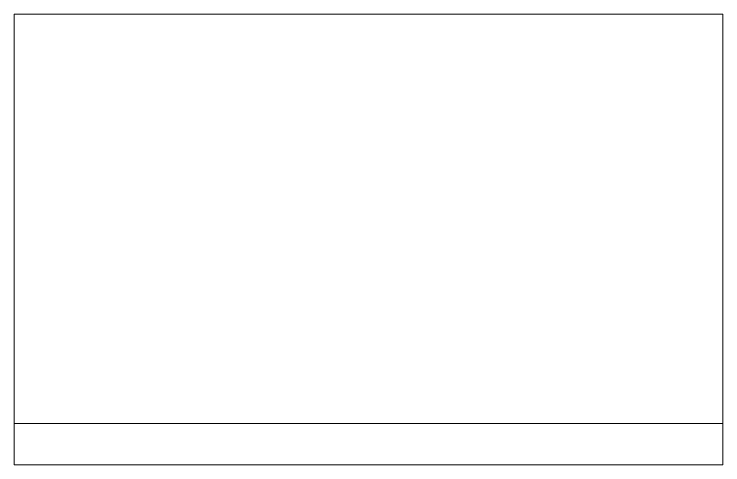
# Model space of a CAD drawing. Header units: millimetres. Extents: x -331 to 5585, y -2655 to 1513.
# Drawn here: x 5010.74 to 5024.74, y 762 to 770.9 of the extents above; entities that cross this region are included whole.
import ezdxf

# ---------------------------------------------------------------- set-up
doc = ezdxf.new("R2010")
doc.units = ezdxf.units.MM

msp = doc.modelspace()

# ---------------------------------------------------------------- linework, layer by layer
at = {"color": 7, "linetype": 'Continuous', "lineweight": 15}
for p, q in [((5024.742, 770.897), (5010.742, 770.897)), ((5010.742, 770.897), (5010.742, 762.815)), ((5024.742, 762.815), (5024.742, 770.897)), ((5010.742, 762.815), (5024.742, 762.815)), ((5010.742, 762.815), (5010.742, 761.999)), ((5024.742, 761.999), (5024.742, 762.815)), ((5010.742, 761.999), (5024.742, 761.999))]:
    msp.add_line(p, q, dxfattribs=at)

doc.saveas('drawing.dxf')
